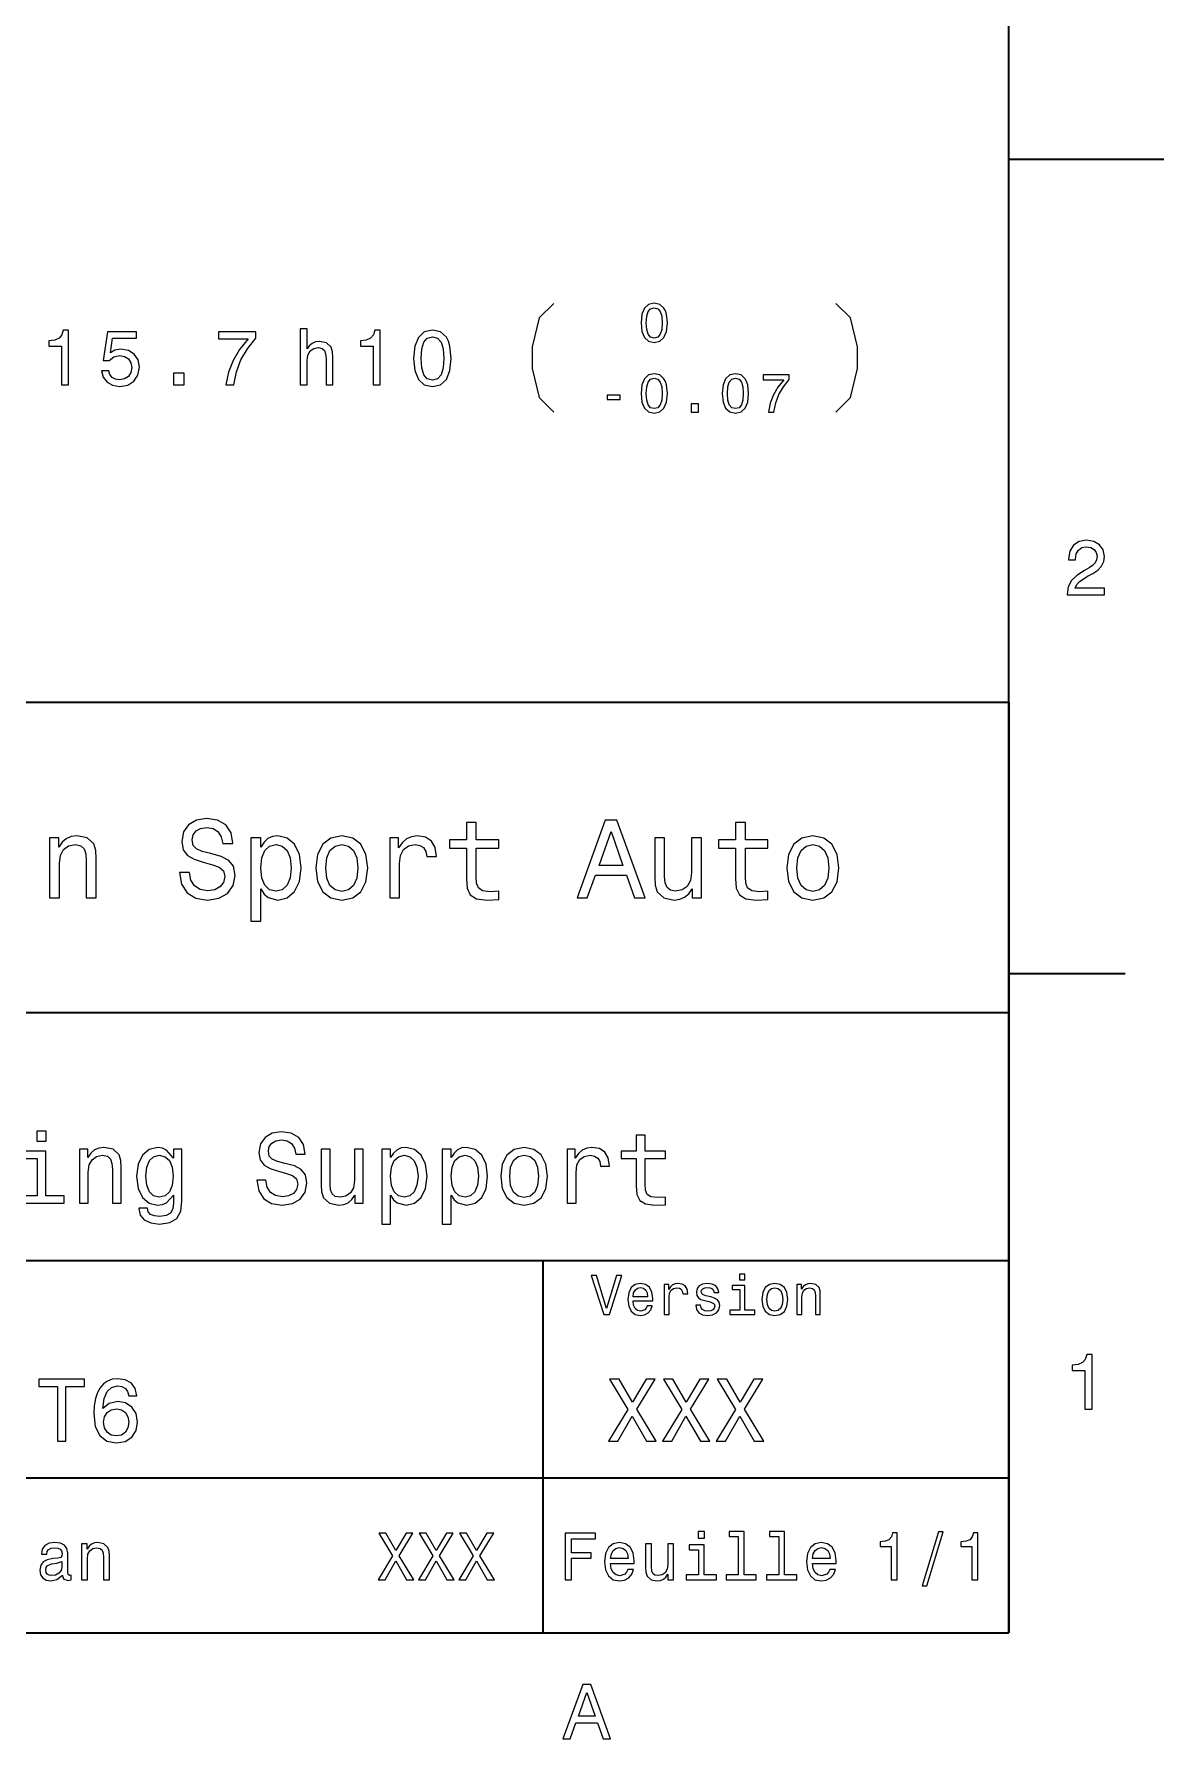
# Model space of a CAD drawing. Extents: x 0 to 297, y 0 to 210.
# Drawn here: x 224.2 to 297, y 3.2 to 113.1 of the extents above; entities that cross this region are included whole.
import ezdxf

# ---------------------------------------------------------------- set-up
doc = ezdxf.new("R2010")
doc.units = 0

msp = doc.modelspace()

# ---------------------------------------------------------------- linework, layer by layer
at = {"color": 7, "lineweight": 35}
for p, q in [((287, 10), (287, 200)), ((97, 70), (287, 70)), ((287, 70), (287, 10)), ((162, 50), (287, 50)), ((162, 34), (287, 34)), ((257, 10), (257, 34)), ((162, 20), (287, 20)), ((10, 10), (287, 10)), ((97, 10), (287, 10))]:
    msp.add_line(p, q, dxfattribs=at)
at = {"color": 7, "lineweight": 35, "ltscale": 0.25}
msp.add_line((287, 105), (297, 105), dxfattribs=at)
at = {"color": 7, "lineweight": 35, "ltscale": 0.1875}
msp.add_line((287, 52.5), (294.5, 52.5), dxfattribs=at)
at = {"color": 7, "lineweight": 13}
for points in [[(257.675018, 95.706497), (256.741699, 94.773163), (256.275024, 92.906494), (256.275024, 91.5065), (256.741699, 89.639832), (257.675049, 88.706497)], [(275.861115, 88.706497), (276.794464, 89.639832), (277.261108, 91.5065), (277.261108, 92.906494), (276.794434, 94.773163), (275.861115, 95.706497)]]:
    msp.add_lwpolyline(points, dxfattribs=at)
for points in [[(263.302063, 94.453255), (263.355011, 93.899002), (263.520935, 93.503616), (263.785706, 93.263557), (264.152832, 93.18589), (264.516449, 93.263557), (264.781219, 93.503616), (264.943634, 93.899002), (265.000092, 94.453255), (264.943634, 95.003975), (264.876556, 95.222855), (264.781219, 95.402893), (264.516449, 95.642952), (264.152832, 95.724152), (263.785706, 95.642952), (263.520935, 95.399368), (263.355011, 95.003975)], [(263.640961, 94.453255), (263.669189, 94.880417), (263.757446, 95.187546), (263.916321, 95.367592), (264.152832, 95.431137), (264.385834, 95.367592), (264.544708, 95.187546), (264.632965, 94.880417), (264.661194, 94.453255), (264.632965, 94.02256), (264.544708, 93.715431), (264.385834, 93.535385), (264.152832, 93.475372), (263.916321, 93.535385), (263.757446, 93.715431), (263.669189, 94.02256)], [(225.950104, 90.456497), (226.409042, 90.456497), (226.409027, 93.981712), (226.066086, 93.981712), (225.975311, 93.674072), (225.793762, 93.4673), (225.516373, 93.346268), (225.133087, 93.305923), (225.133087, 92.947853), (225.950089, 92.947853)], [(228.526184, 91.369324), (228.637131, 90.95578), (228.884247, 90.633011), (229.24736, 90.431282), (229.711334, 90.355629), (230.220703, 90.446411), (230.619125, 90.693527), (230.871277, 91.086899), (230.967102, 91.591225), (230.881363, 92.060242), (230.639282, 92.428398), (230.261047, 92.665428), (229.771851, 92.751167), (229.393616, 92.690643), (229.101105, 92.524223), (229.24231, 93.4673), (230.775452, 93.4673), (230.775452, 93.880852), (228.904419, 93.880852), (228.627045, 92.02494), (229.030502, 92.02494), (229.322998, 92.261971), (229.696198, 92.34771), (230.018967, 92.292229), (230.266098, 92.130852), (230.42244, 91.883728), (230.477905, 91.56601), (230.42244, 91.248283), (230.261047, 91.001167), (230.013931, 90.844826), (229.696213, 90.789352), (229.428925, 90.824654), (229.222153, 90.940643), (229.070847, 91.1222), (228.995209, 91.369324)], [(236.547943, 90.456497), (237.057312, 90.456497), (237.22374, 91.288628), (237.516235, 92.065285), (237.929779, 92.786469), (238.469406, 93.462265), (238.469406, 93.880852), (236.068832, 93.880852), (236.068832, 93.421913), (237.98526, 93.421913), (237.430496, 92.741081), (237.011917, 92.029984), (236.719406, 91.273499)], [(241.341019, 90.456497), (241.784836, 90.456497), (241.784836, 92.019897), (241.830215, 92.377968), (241.976471, 92.640213), (242.203415, 92.801598), (242.505997, 92.862114), (242.748077, 92.811684), (242.899368, 92.675514), (242.975021, 92.44857), (243.000244, 92.145981), (243.000244, 90.456497), (243.444046, 90.456497), (243.444046, 92.236755), (243.423874, 92.594826), (243.333099, 92.892372), (243.035538, 93.164711), (242.571564, 93.260529), (242.319397, 93.225227), (242.102539, 93.12941), (241.92099, 92.978111), (241.784821, 92.771339), (241.784821, 94.077538), (241.341019, 94.077538)], [(246.030212, 90.456497), (246.489151, 90.456497), (246.489151, 93.981712), (246.14621, 93.981712), (246.05542, 93.67408), (245.873871, 93.4673), (245.596497, 93.346268), (245.213211, 93.305923), (245.213211, 92.947853), (246.030212, 92.947853)], [(248.641602, 92.166153), (248.717255, 91.374367), (248.954285, 90.809525), (249.33252, 90.466583), (249.857025, 90.355637), (250.376465, 90.466583), (250.754715, 90.809525), (250.98671, 91.374367), (251.067398, 92.166153), (250.986694, 92.952896), (250.890869, 93.265572), (250.7547, 93.522781), (250.376465, 93.865723), (249.85701, 93.981712), (249.33252, 93.865723), (248.954269, 93.517738), (248.717239, 92.952896)], [(249.125748, 92.166153), (249.166092, 92.776382), (249.292175, 93.215141), (249.519119, 93.472351), (249.85701, 93.563126), (250.189865, 93.472351), (250.416809, 93.215141), (250.542892, 92.776382), (250.583252, 92.166153), (250.542892, 91.55088), (250.416824, 91.112114), (250.18988, 90.854912), (249.857025, 90.76918), (249.519119, 90.854912), (249.292175, 91.112114), (249.166092, 91.55088)], [(233.164948, 90.456497), (233.860916, 90.456497), (233.860916, 91.207939), (233.164948, 91.207939)], [(263.302063, 89.903252), (263.355011, 89.349007), (263.520935, 88.953613), (263.785706, 88.713554), (264.152863, 88.635895), (264.516479, 88.713554), (264.78125, 88.953613), (264.943634, 89.349007), (265.000122, 89.903252), (264.943634, 90.453972), (264.876556, 90.672852), (264.78125, 90.852898), (264.516479, 91.092949), (264.152863, 91.174149), (263.785706, 91.092949), (263.520935, 90.849365), (263.355011, 90.453972)], [(263.640961, 89.903252), (263.66922, 90.330414), (263.757477, 90.63755), (263.916321, 90.817589), (264.152863, 90.881134), (264.385864, 90.817589), (264.544708, 90.63755), (264.632965, 90.330414), (264.661224, 89.903252), (264.632965, 89.472565), (264.544708, 89.165428), (264.385864, 88.98539), (264.152863, 88.925377), (263.916321, 88.98539), (263.757477, 89.165428), (263.66922, 89.472565)], [(268.532501, 89.903259), (268.585449, 89.349007), (268.751373, 88.953613), (269.016144, 88.713554), (269.383301, 88.635895), (269.746918, 88.713554), (270.011688, 88.953613), (270.174072, 89.349007), (270.23056, 89.903259), (270.174072, 90.453979), (270.106995, 90.672852), (270.011688, 90.852898), (269.746918, 91.092957), (269.383301, 91.174149), (269.016144, 91.092957), (268.751373, 90.849365), (268.585449, 90.453979)], [(268.871399, 89.903259), (268.899658, 90.330414), (268.987915, 90.63755), (269.146759, 90.817596), (269.383301, 90.881134), (269.616302, 90.817596), (269.775146, 90.63755), (269.863403, 90.330414), (269.891663, 89.903259), (269.863403, 89.472565), (269.775146, 89.165428), (269.616302, 88.98539), (269.383301, 88.925377), (269.146759, 88.98539), (268.987915, 89.165428), (268.899658, 89.472565)], [(271.507813, 88.706497), (271.864349, 88.706497), (271.980865, 89.288994), (272.185608, 89.832649), (272.475098, 90.337479), (272.852844, 90.810532), (272.852844, 91.103546), (271.172424, 91.103546), (271.172424, 90.782288), (272.513947, 90.782288), (272.12561, 90.305702), (271.832581, 89.807938), (271.627838, 89.278397)], [(261.110474, 89.514923), (261.964813, 89.514923), (261.964813, 89.793816), (261.110474, 89.793816)], [(266.524475, 88.706497), (267.011658, 88.706497), (267.011658, 89.232506), (266.524475, 89.232506)], [(290.76947, 76.916786), (293.175079, 76.916786), (293.175079, 77.350502), (291.273773, 77.350502), (291.3797, 77.587532), (291.561249, 77.784218), (292.121033, 78.142288), (292.418579, 78.293587), (292.751434, 78.510445), (292.988464, 78.762604), (293.124634, 79.060158), (293.175079, 79.398056), (293.089355, 79.821686), (292.852325, 80.154541), (292.489197, 80.366356), (292.020172, 80.442001), (291.536041, 80.35627), (291.167877, 80.119232), (290.930847, 79.740997), (290.850159, 79.241714), (290.850159, 79.171112), (291.309082, 79.171112), (291.309082, 79.211456), (291.354462, 79.554398), (291.490631, 79.806557), (291.707489, 79.967941), (291.994965, 80.023415), (292.287476, 79.972984), (292.504333, 79.846901), (292.645538, 79.650215), (292.695984, 79.403099), (292.660675, 79.171112), (292.56485, 78.974426), (292.403473, 78.802956), (292.181549, 78.651657), (291.884003, 78.490273), (291.389771, 78.177589), (291.041779, 77.844742), (290.835022, 77.441284), (290.76947, 76.931915)], [(234.20462, 59.030979), (233.548996, 59.030979), (233.693085, 58.267288), (234.053314, 57.70533), (234.608078, 57.366714), (235.357361, 57.244236), (236.099426, 57.359509), (236.654175, 57.67651), (237.007202, 58.17363), (237.136902, 58.82925), (237.028824, 59.420029), (236.726227, 59.801872), (236.236313, 60.054031), (235.580704, 60.241352), (235.018738, 60.378242), (234.651306, 60.536743), (234.442368, 60.767288), (234.377533, 61.127522), (234.442368, 61.451729), (234.629684, 61.696686), (234.917877, 61.862389), (235.314133, 61.920029), (235.71759, 61.84798), (236.034592, 61.653458), (236.24353, 61.32925), (236.344391, 60.889767), (237, 60.889767), (237, 60.904179), (236.884735, 61.581409), (236.546112, 62.085732), (236.01297, 62.402737), (235.292511, 62.510807), (234.644104, 62.402737), (234.139771, 62.100143), (233.815567, 61.631844), (233.700287, 61.026657), (233.793961, 60.486309), (234.067734, 60.118874), (234.5, 59.873917), (235.09079, 59.6866), (235.674362, 59.520893), (236.113831, 59.362389), (236.380402, 59.131844), (236.47406, 58.757202), (236.387619, 58.375359), (236.164276, 58.087173), (235.825653, 57.907059), (235.386169, 57.849422), (234.896255, 57.928673), (234.521622, 58.159222), (234.283875, 58.533859)], [(252.05043, 60.579971), (252.05043, 58.64193), (252.093658, 58.015129), (252.29538, 57.582851), (252.698853, 57.330688), (253.383286, 57.244236), (254.132568, 57.280258), (254.132568, 57.827808), (253.585022, 57.78458), (253.087891, 57.842216), (252.82132, 58.022331), (252.706055, 58.324928), (252.684448, 58.75), (252.684448, 60.579971), (254.132568, 60.579971), (254.132568, 61.120316), (252.684448, 61.120316), (252.684448, 62.251438), (252.05043, 62.251438), (252.05043, 61.120316), (250.955322, 61.120316), (250.955322, 60.579971)], [(259.175781, 57.381123), (259.838623, 57.381123), (260.364563, 58.850864), (262.360229, 58.850864), (262.886169, 57.381123), (263.563416, 57.381123), (261.733429, 62.388329), (260.998566, 62.388329)], [(260.595093, 59.463257), (261.365997, 61.667866), (262.136902, 59.463257)], [(269.399109, 60.579971), (269.399109, 58.64193), (269.442352, 58.015129), (269.644073, 57.582851), (270.047546, 57.330688), (270.731995, 57.244236), (271.481262, 57.280258), (271.481262, 57.827808), (270.933716, 57.78458), (270.436584, 57.842216), (270.170013, 58.022331), (270.054749, 58.324928), (270.033142, 58.75), (270.033142, 60.579971), (271.481262, 60.579971), (271.481262, 61.120316), (270.033142, 61.120316), (270.033142, 62.251438), (269.399109, 62.251438), (269.399109, 61.120316), (268.304016, 61.120316), (268.304016, 60.579971)], [(225.177246, 57.381123), (225.811249, 57.381123), (225.811249, 59.614552), (225.876083, 60.12608), (226.085022, 60.500717), (226.409225, 60.731266), (226.841507, 60.817722), (227.187317, 60.745674), (227.403458, 60.551151), (227.511536, 60.226944), (227.547546, 59.794666), (227.547546, 57.381123), (228.181564, 57.381123), (228.181564, 59.924351), (228.15274, 60.435879), (228.023056, 60.86095), (227.597992, 61.25), (226.935165, 61.386887), (226.567719, 61.336452), (226.257935, 61.199566), (225.991364, 60.969017), (225.782425, 60.659222), (225.782425, 61.25), (225.177246, 61.25)], [(238.786743, 60.652016), (238.786743, 61.25), (238.15274, 61.25), (238.15274, 55.882565), (238.786743, 55.882565), (238.786743, 57.971901), (239.010101, 57.633286), (239.262253, 57.409943), (239.896271, 57.244236), (240.50145, 57.381123), (240.976959, 57.791786), (241.286743, 58.440201), (241.402023, 59.319164), (241.286743, 60.190922), (240.976959, 60.839336), (240.50145, 61.242794), (239.896271, 61.386887), (239.550446, 61.343658), (239.255051, 61.206772), (239.002899, 60.976223)], [(239.788193, 57.8134), (239.363129, 57.907059), (239.053314, 58.195244), (238.858795, 58.663544), (238.793945, 59.319164), (238.858795, 59.967579), (239.053314, 60.435879), (239.363129, 60.716858), (239.788193, 60.817722), (240.177246, 60.716858), (240.48703, 60.428673), (240.681564, 59.960373), (240.753601, 59.319164), (240.681564, 58.67075), (240.48703, 58.195244), (240.177246, 57.907059)], [(242.338623, 59.311958), (242.453888, 58.432995), (242.785309, 57.78458), (243.311249, 57.381123), (244.017303, 57.244236), (244.716141, 57.381123), (245.242081, 57.777374), (245.573486, 58.425793), (245.695969, 59.311958), (245.573486, 60.190922), (245.242081, 60.846542), (244.716141, 61.242794), (244.017303, 61.386887), (243.311249, 61.242794), (242.785309, 60.839336), (242.453888, 60.190922)], [(242.98703, 59.319164), (243.05188, 59.967579), (243.253601, 60.435879), (243.57782, 60.72406), (244.017303, 60.824928), (244.449585, 60.72406), (244.773773, 60.443081), (244.97551, 59.967579), (245.047546, 59.319164), (244.97551, 58.663544), (244.773773, 58.188038), (244.449585, 57.899853), (244.017303, 57.806194), (243.57782, 57.899853), (243.253601, 58.188038), (243.05188, 58.663544)], [(247.100861, 57.381123), (247.734863, 57.381123), (247.734863, 59.592937), (247.799713, 60.12608), (247.994232, 60.507923), (248.311249, 60.738472), (248.736313, 60.817722), (249.053314, 60.767288), (249.291077, 60.623199), (249.435165, 60.378242), (249.485596, 60.046829), (250.126801, 60.046829), (250.040344, 60.630402), (249.802597, 61.048271), (249.406342, 61.30043), (248.865997, 61.386887), (248.498566, 61.32925), (248.181549, 61.185158), (247.900574, 60.940201), (247.677246, 60.608788), (247.677246, 61.25), (247.100861, 61.25)], [(267.194519, 61.25), (266.560516, 61.25), (266.560516, 59.016571), (266.488464, 58.497837), (266.279541, 58.123196), (265.955322, 57.892651), (265.530243, 57.820602), (265.19165, 57.878242), (264.975494, 58.051151), (264.853027, 58.346542), (264.824219, 58.764408), (264.824219, 61.25), (264.190186, 61.25), (264.190186, 58.706772), (264.211792, 58.195244), (264.348694, 57.770172), (264.766571, 57.381123), (265.436584, 57.244236), (265.796814, 57.294666), (266.106628, 57.424351), (266.373199, 57.647694), (266.589325, 57.971901), (266.589325, 57.381123), (267.194519, 57.381123)], [(272.698853, 59.311958), (272.814117, 58.432995), (273.145508, 57.78458), (273.671448, 57.381123), (274.377502, 57.244236), (275.076355, 57.381123), (275.602295, 57.777374), (275.933716, 58.425793), (276.056183, 59.311958), (275.933716, 60.190922), (275.602295, 60.846542), (275.076355, 61.242794), (274.377502, 61.386887), (273.671448, 61.242794), (273.145508, 60.839336), (272.814117, 60.190922)], [(273.34726, 59.319164), (273.412109, 59.967579), (273.613831, 60.435879), (273.938019, 60.72406), (274.377502, 60.824928), (274.809784, 60.72406), (275.134003, 60.443081), (275.335724, 59.967579), (275.407776, 59.319164), (275.335724, 58.663544), (275.134003, 58.188038), (274.809784, 57.899853), (274.377502, 57.806194), (273.938019, 57.899853), (273.613831, 58.188038), (273.412109, 58.663544)], [(224.961288, 42.351845), (224.358261, 42.351845), (224.358261, 41.70343), (224.961288, 41.70343)], [(239.12915, 39.181095), (238.539093, 39.181095), (238.668777, 38.493774), (238.992981, 37.98801), (239.492264, 37.683254), (240.166626, 37.573025), (240.834488, 37.676773), (241.333771, 37.962074), (241.651489, 38.409481), (241.768204, 38.999538), (241.670944, 39.531239), (241.398605, 39.874897), (240.957687, 40.101845), (240.36763, 40.270432), (239.861862, 40.393631), (239.531174, 40.536282), (239.34314, 40.743774), (239.284775, 41.067982), (239.34314, 41.359768), (239.511719, 41.580231), (239.771088, 41.729366), (240.127716, 41.781239), (240.490829, 41.716396), (240.776123, 41.541325), (240.964172, 41.249538), (241.054947, 40.854004), (241.645004, 40.854004), (241.645004, 40.866974), (241.54126, 41.476482), (241.236511, 41.930374), (240.756683, 42.215675), (240.108261, 42.312939), (239.524689, 42.215675), (239.070801, 41.943344), (238.779022, 41.521873), (238.675262, 40.977203), (238.759552, 40.490894), (239.005951, 40.160202), (239.395004, 39.939739), (239.926712, 39.771152), (240.45192, 39.622017), (240.847458, 39.479366), (241.087372, 39.271873), (241.171661, 38.934696), (241.093857, 38.591038), (240.892853, 38.331673), (240.588089, 38.169567), (240.192566, 38.117695), (239.751633, 38.189018), (239.414459, 38.396511), (239.200485, 38.733688)], [(262.997314, 40.575188), (262.997314, 38.830952), (263.036224, 38.26683), (263.217773, 37.877781), (263.580872, 37.650837), (264.196899, 37.573025), (264.871216, 37.605446), (264.871216, 38.09824), (264.378418, 38.059338), (263.93103, 38.11121), (263.691101, 38.273315), (263.587372, 38.545647), (263.567932, 38.928211), (263.567932, 40.575188), (264.871216, 40.575188), (264.871216, 41.061497), (263.567932, 41.061497), (263.567932, 42.07951), (262.997314, 42.07951), (262.997314, 41.061497), (262.011719, 41.061497), (262.011719, 40.575188)], [(224.941833, 38.176052), (224.941833, 41.061497), (223.476425, 41.061497), (223.476425, 40.575188), (224.371231, 40.575188), (224.371231, 38.176052), (223.204086, 38.176052), (223.204086, 37.696224), (226.121948, 37.696224), (226.121948, 38.176052)], [(227.101059, 37.696224), (227.671661, 37.696224), (227.671661, 39.70631), (227.730026, 40.166687), (227.91806, 40.50386), (228.209854, 40.711353), (228.598907, 40.789165), (228.910141, 40.724323), (229.10466, 40.549252), (229.20192, 40.257462), (229.234344, 39.868416), (229.234344, 37.696224), (229.804947, 37.696224), (229.804947, 39.98513), (229.779022, 40.445503), (229.662292, 40.828068), (229.279739, 41.178211), (228.683197, 41.301411), (228.352509, 41.256023), (228.073685, 41.132824), (227.833771, 40.925331), (227.645721, 40.646511), (227.645721, 41.178211), (227.101059, 41.178211)], [(233.71489, 37.851845), (233.71489, 41.178211), (233.170227, 41.178211), (233.170227, 40.61409), (232.722809, 41.126339), (232.450485, 41.256023), (232.145721, 41.301411), (231.594574, 41.17173), (231.166626, 40.808617), (230.887802, 40.225044), (230.790543, 39.44046), (230.887802, 38.649395), (231.166626, 38.065823), (231.594574, 37.696224), (232.145721, 37.573025), (232.45697, 37.618416), (232.716339, 37.73513), (233.170227, 38.227924), (233.170227, 37.73513), (233.118347, 37.346081), (232.975708, 37.067261), (232.703369, 36.905159), (232.294861, 36.846802), (231.938232, 36.885704), (231.685349, 36.982967), (231.536224, 37.151554), (231.490829, 37.378502), (230.939682, 37.378502), (230.939682, 37.352566), (231.023972, 36.93758), (231.28334, 36.626339), (231.698318, 36.425331), (232.262451, 36.354004), (232.936798, 36.451267), (233.384201, 36.723602), (233.637085, 37.196945)], [(231.3806, 39.44046), (231.438965, 40.017551), (231.614029, 40.445503), (231.886368, 40.698387), (232.249481, 40.789165), (232.632034, 40.698387), (232.917343, 40.445503), (233.092407, 40.017551), (233.157257, 39.44046), (233.092407, 38.850403), (232.917343, 38.428932), (232.632034, 38.169567), (232.249481, 38.085274), (231.886368, 38.169567), (231.614029, 38.428932), (231.438965, 38.856888)], [(245.399323, 41.178211), (244.82872, 41.178211), (244.82872, 39.168125), (244.763885, 38.701267), (244.575836, 38.36409), (244.284058, 38.156597), (243.901489, 38.091759), (243.596741, 38.143631), (243.402206, 38.299252), (243.291977, 38.565102), (243.266052, 38.941181), (243.266052, 41.178211), (242.695435, 41.178211), (242.695435, 38.889309), (242.71489, 38.428932), (242.838089, 38.046368), (243.214172, 37.696224), (243.8172, 37.573025), (244.141403, 37.618416), (244.420227, 37.73513), (244.660141, 37.936138), (244.85466, 38.227924), (244.85466, 37.696224), (245.399323, 37.696224)], [(247.156525, 40.64003), (247.156525, 41.178211), (246.585938, 41.178211), (246.585938, 36.347523), (247.156525, 36.347523), (247.156525, 38.227924), (247.357544, 37.923168), (247.584488, 37.72216), (248.15509, 37.573025), (248.699768, 37.696224), (249.127716, 38.065823), (249.406525, 38.649395), (249.510284, 39.44046), (249.406525, 40.225044), (249.127716, 40.808617), (248.699768, 41.17173), (248.15509, 41.301411), (247.843857, 41.262508), (247.578003, 41.139309), (247.351059, 40.931816)], [(248.057831, 38.085274), (247.675262, 38.169567), (247.396454, 38.428932), (247.221375, 38.850403), (247.163025, 39.44046), (247.221375, 40.024033), (247.396454, 40.445503), (247.675262, 40.698387), (248.057831, 40.789165), (248.407974, 40.698387), (248.686798, 40.439018), (248.861862, 40.017551), (248.926697, 39.44046), (248.861862, 38.856888), (248.686798, 38.428932), (248.407974, 38.169567)], [(251.059998, 40.64003), (251.059998, 41.178211), (250.48938, 41.178211), (250.48938, 36.347523), (251.059998, 36.347523), (251.059998, 38.227924), (251.261002, 37.923168), (251.487946, 37.72216), (252.058563, 37.573025), (252.603226, 37.696224), (253.031174, 38.065823), (253.309998, 38.649395), (253.413742, 39.44046), (253.309998, 40.225044), (253.031174, 40.808617), (252.603226, 41.17173), (252.058563, 41.301411), (251.747314, 41.262508), (251.481476, 41.139309), (251.254517, 40.931816)], [(251.961288, 38.085274), (251.578735, 38.169567), (251.299911, 38.428932), (251.124847, 38.850403), (251.066483, 39.44046), (251.124847, 40.024033), (251.299911, 40.445503), (251.578735, 40.698387), (251.961288, 40.789165), (252.311432, 40.698387), (252.590256, 40.439018), (252.76532, 40.017551), (252.83017, 39.44046), (252.76532, 38.856888), (252.590256, 38.428932), (252.311432, 38.169567)], [(254.256683, 39.433975), (254.360428, 38.64291), (254.658691, 38.059338), (255.13205, 37.696224), (255.767487, 37.573025), (256.396454, 37.696224), (256.869781, 38.052853), (257.16806, 38.636425), (257.27829, 39.433975), (257.16806, 40.225044), (256.869781, 40.815102), (256.396454, 41.17173), (255.767487, 41.301411), (255.13205, 41.17173), (254.658691, 40.808617), (254.360428, 40.225044)], [(254.840256, 39.44046), (254.898621, 40.024033), (255.08017, 40.445503), (255.371948, 40.704868), (255.767487, 40.795647), (256.156525, 40.704868), (256.448334, 40.451988), (256.629883, 40.024033), (256.694702, 39.44046), (256.629883, 38.850403), (256.448334, 38.422447), (256.156525, 38.163082), (255.767487, 38.078789), (255.371948, 38.163082), (255.08017, 38.422447), (254.898621, 38.850403)], [(258.542694, 37.696224), (259.113312, 37.696224), (259.113312, 39.686859), (259.171661, 40.166687), (259.346741, 40.510345), (259.63205, 40.717838), (260.014587, 40.789165), (260.299896, 40.743774), (260.513885, 40.61409), (260.643555, 40.393631), (260.688965, 40.09536), (261.266052, 40.09536), (261.188232, 40.620575), (260.974243, 40.996658), (260.617615, 41.223602), (260.131317, 41.301411), (259.800629, 41.249538), (259.51532, 41.119854), (259.262451, 40.899395), (259.061432, 40.601124), (259.061432, 41.178211), (258.542694, 41.178211)], [(261.71109, 33.03458), (261.08429, 30.905619), (260.439484, 33.03458), (260.09726, 33.03458), (260.904175, 30.530979), (261.264404, 30.530979), (262.053314, 33.03458)], [(269.992798, 33.117435), (269.657776, 33.117435), (269.657776, 32.757202), (269.992798, 32.757202)], [(262.784576, 31.40634), (264.052582, 31.40634), (264.056183, 31.554033), (263.998566, 31.9683), (263.840057, 32.278099), (263.587891, 32.465416), (263.252869, 32.533859), (262.925079, 32.461815), (262.672913, 32.260086), (262.510803, 31.932276), (262.453156, 31.5), (262.507202, 31.056915), (262.669312, 30.732708), (262.917877, 30.530979), (263.242065, 30.462536), (263.523041, 30.509365), (263.753601, 30.631844), (263.922913, 30.826368), (264.020172, 31.085733), (263.706787, 31.085733), (263.641937, 30.941643), (263.548279, 30.833572), (263.281708, 30.747118), (263.076355, 30.786743), (262.921478, 30.912823), (262.820618, 31.118155), (262.784576, 31.395533)], [(262.784576, 31.672911), (262.824219, 31.921469), (262.921478, 32.105186), (263.069153, 32.216858), (263.263702, 32.256485), (263.45462, 32.216858), (263.602295, 32.105186), (263.692352, 31.921469), (263.724792, 31.672911)], [(264.794678, 30.530979), (265.111664, 30.530979), (265.111664, 31.636887), (265.144104, 31.903458), (265.241364, 32.094379), (265.399841, 32.209652), (265.612396, 32.249279), (265.770905, 32.224064), (265.889771, 32.152016), (265.961823, 32.029537), (265.98703, 31.863832), (266.307648, 31.863832), (266.264404, 32.155621), (266.145538, 32.364552), (265.947418, 32.490635), (265.677246, 32.533859), (265.49353, 32.505043), (265.335022, 32.432995), (265.194519, 32.310516), (265.082855, 32.144814), (265.082855, 32.465416), (264.794678, 32.465416)], [(267.791779, 31.658501), (267.485596, 31.730547), (267.258636, 31.8134), (267.182983, 31.982708), (267.20462, 32.101585), (267.280273, 32.188038), (267.40274, 32.242073), (267.579254, 32.263687), (267.748566, 32.242073), (267.881836, 32.177231), (267.968292, 32.079971), (268.004333, 31.950287), (268.314117, 31.950287), (268.314117, 31.957493), (268.260101, 32.191643), (268.112396, 32.375359), (267.881836, 32.490635), (267.579254, 32.533859), (267.273041, 32.490635), (267.049713, 32.371758), (266.90921, 32.195244), (266.865997, 31.971901), (266.898407, 31.755764), (266.999268, 31.604465), (267.164978, 31.496397), (267.406342, 31.420748), (267.759369, 31.334293), (267.975494, 31.244236), (268.033142, 31.17219), (268.054749, 31.064121), (268.022339, 30.930836), (267.935883, 30.829971), (267.79538, 30.765129), (267.608063, 30.743515), (267.409943, 30.765129), (267.265839, 30.840778), (267.168579, 30.963255), (267.128967, 31.132565), (266.822754, 31.132565), (266.873199, 30.844379), (267.020905, 30.635447), (267.255035, 30.509365), (267.579254, 30.462536), (267.917877, 30.509365), (268.166412, 30.635447), (268.317719, 30.837175), (268.371765, 31.100143), (268.332123, 31.327089), (268.220459, 31.481987), (268.036743, 31.582851)], [(269.981995, 30.79755), (269.981995, 32.400574), (269.167877, 32.400574), (269.167877, 32.130402), (269.664978, 32.130402), (269.664978, 30.79755), (269.016571, 30.79755), (269.016571, 30.530979), (270.637604, 30.530979), (270.637604, 30.79755)], [(271.087891, 31.496397), (271.145538, 31.056915), (271.311249, 30.732708), (271.574219, 30.530979), (271.927246, 30.462536), (272.276672, 30.530979), (272.539612, 30.729107), (272.705322, 31.053314), (272.766571, 31.496397), (272.705322, 31.935879), (272.539612, 32.263687), (272.276672, 32.461815), (271.927246, 32.533859), (271.574219, 32.461815), (271.311249, 32.260086), (271.145538, 31.935879)], [(271.412109, 31.5), (271.444519, 31.824207), (271.54538, 32.058357), (271.707489, 32.20245), (271.927246, 32.25288), (272.143372, 32.20245), (272.305481, 32.061958), (272.406342, 31.824207), (272.442352, 31.5), (272.406342, 31.17219), (272.305481, 30.934437), (272.143372, 30.790344), (271.927246, 30.743515), (271.707489, 30.790344), (271.54538, 30.934437), (271.444519, 31.17219)], [(273.350159, 30.530979), (273.667145, 30.530979), (273.667145, 31.647694), (273.699554, 31.903458), (273.804047, 32.090778), (273.966125, 32.206051), (274.182281, 32.249279), (274.355194, 32.213257), (274.463257, 32.115993), (274.517303, 31.95389), (274.535309, 31.737751), (274.535309, 30.530979), (274.852295, 30.530979), (274.852295, 31.802593), (274.837891, 32.058357), (274.773041, 32.270893), (274.560516, 32.465416), (274.229095, 32.533859), (274.04538, 32.508644), (273.890503, 32.440201), (273.757202, 32.324928), (273.65274, 32.170029), (273.65274, 32.465416), (273.350159, 32.465416)], [(291.909241, 24.416786), (292.368164, 24.416786), (292.368164, 27.942001), (292.025208, 27.942001), (291.934448, 27.634365), (291.752899, 27.427593), (291.475525, 27.306557), (291.092224, 27.266211), (291.092224, 26.90814), (291.909241, 26.90814)], [(230.815552, 25.282421), (230.706055, 25.749281), (230.452454, 26.095102), (230.060516, 26.314121), (229.553314, 26.38905), (229.213257, 26.348703), (228.919312, 26.239193), (228.659943, 26.06052), (228.440918, 25.806917), (228.268005, 25.489914), (228.141205, 25.103746), (228.060516, 24.648417), (228.03746, 24.135448), (228.129684, 23.317003), (228.412109, 22.723343), (228.867432, 22.365995), (229.489914, 22.244957), (230.048981, 22.348703), (230.475494, 22.619596), (230.752167, 23.04611), (230.850143, 23.587896), (230.752167, 24.135448), (230.48703, 24.556196), (230.077805, 24.821327), (229.570602, 24.913546), (229.023056, 24.798271), (228.613831, 24.469742), (228.700287, 25.103746), (228.88472, 25.559078), (229.167145, 25.829971), (229.559082, 25.922192), (229.84726, 25.876081), (230.066284, 25.755043), (230.210373, 25.553314), (230.285294, 25.282421)], [(225.697403, 22.360231), (226.227661, 22.360231), (226.227661, 25.876081), (227.438034, 25.876081), (227.438034, 26.360231), (224.481262, 26.360231), (224.481262, 25.876081), (225.697403, 25.876081)], [(261.207489, 22.360231), (261.812683, 22.360231), (262.729095, 23.979828), (263.662811, 22.360231), (264.273773, 22.360231), (263.023041, 24.417868), (264.210388, 26.365995), (263.628235, 26.365995), (262.746399, 24.884727), (261.881836, 26.365995), (261.276642, 26.365995), (262.458221, 24.412106)], [(264.677246, 22.360231), (265.28241, 22.360231), (266.198853, 23.979828), (267.132568, 22.360231), (267.74353, 22.360231), (266.492798, 24.417868), (267.680115, 26.365995), (267.097992, 26.365995), (266.216125, 24.884727), (265.351593, 26.365995), (264.746399, 26.365995), (265.927948, 24.412106)], [(268.146973, 22.360231), (268.752167, 22.360231), (269.668579, 23.979828), (270.602295, 22.360231), (271.213257, 22.360231), (269.962524, 24.417868), (271.149841, 26.365995), (270.567719, 26.365995), (269.685883, 24.884727), (268.82132, 26.365995), (268.216125, 26.365995), (269.397705, 24.412106)], [(230.291061, 23.582134), (230.227661, 23.219021), (230.066284, 22.942364), (229.806915, 22.757925), (229.484146, 22.700289), (229.144089, 22.757925), (228.88472, 22.9366), (228.717575, 23.213257), (228.66571, 23.57637), (228.723343, 23.933718), (228.88472, 24.204613), (229.149857, 24.377522), (229.507202, 24.440924), (229.818436, 24.377522), (230.066284, 24.210375), (230.227661, 23.939482)], [(267.389038, 16.532421), (266.98703, 16.532421), (266.98703, 16.100145), (267.389038, 16.100145)], [(269.572052, 16.212536), (269.572052, 13.748559), (268.789612, 13.748559), (268.789612, 13.428675), (270.73056, 13.428675), (270.73056, 13.748559), (269.952454, 13.748559), (269.952454, 16.532421), (268.975494, 16.532421), (268.975494, 16.212536)], [(272.174347, 16.212536), (272.174347, 13.748559), (271.391937, 13.748559), (271.391937, 13.428675), (273.332855, 13.428675), (273.332855, 13.748559), (272.554749, 13.748559), (272.554749, 16.532421), (271.57782, 16.532421), (271.57782, 16.212536)], [(281.42218, 13.026657), (281.720459, 13.026657), (282.766571, 16.510807), (282.463989, 16.510807)], [(226.01297, 13.731268), (226.01297, 13.7183), (226.034592, 13.571326), (226.099426, 13.46758), (226.371765, 13.385448), (226.583588, 13.42003), (226.583588, 13.713977), (226.492798, 13.701009), (226.371765, 13.757205), (226.350159, 13.930116), (226.350159, 15.131845), (226.298279, 15.438761), (226.146973, 15.6549), (225.883286, 15.784582), (225.511536, 15.832133), (225.148422, 15.78026), (224.880402, 15.633286), (224.711823, 15.404179), (224.655624, 15.101585), (224.655624, 15.075649), (224.997131, 15.075649), (225.027374, 15.257205), (225.122482, 15.386889), (225.278107, 15.464698), (225.498566, 15.494957), (225.710388, 15.473343), (225.861679, 15.408502), (225.952454, 15.29611), (225.982712, 15.140491), (225.965424, 14.958934), (225.896255, 14.868156), (225.723343, 14.824928), (225.399139, 14.790346), (225.027374, 14.712537), (224.763687, 14.574208), (224.608078, 14.358069), (224.560516, 14.038185), (224.60376, 13.752882), (224.737762, 13.541066), (224.953888, 13.407061), (225.252167, 13.35951), (225.654175, 13.450289)], [(227.236313, 13.428675), (227.616714, 13.428675), (227.616714, 14.768732), (227.655624, 15.075649), (227.780975, 15.300432), (227.97551, 15.438761), (228.234879, 15.490635), (228.442368, 15.447407), (228.572052, 15.330692), (228.636887, 15.136168), (228.658508, 14.876801), (228.658508, 13.428675), (229.03891, 13.428675), (229.03891, 14.954612), (229.021622, 15.261528), (228.943817, 15.516571), (228.688766, 15.75), (228.291077, 15.832133), (228.070618, 15.801874), (227.884735, 15.719741), (227.724792, 15.581412), (227.599426, 15.395534), (227.599426, 15.75), (227.236313, 15.75)], [(246.348709, 13.428675), (246.802597, 13.428675), (247.489914, 14.643373), (248.190201, 13.428675), (248.648422, 13.428675), (247.710373, 14.971903), (248.600861, 16.432999), (248.164261, 16.432999), (247.502884, 15.322046), (246.854462, 16.432999), (246.400574, 16.432999), (247.286743, 14.96758)], [(248.951004, 13.428675), (249.404907, 13.428675), (250.092224, 14.643373), (250.792511, 13.428675), (251.250717, 13.428675), (250.312683, 14.971903), (251.203171, 16.432999), (250.766571, 16.432999), (250.105194, 15.322046), (249.456772, 16.432999), (249.002884, 16.432999), (249.889053, 14.96758)], [(251.553314, 13.428675), (252.007202, 13.428675), (252.694519, 14.643373), (253.394821, 13.428675), (253.853027, 13.428675), (252.914993, 14.971903), (253.805481, 16.432999), (253.368881, 16.432999), (252.707489, 15.322046), (252.059082, 16.432999), (251.605194, 16.432999), (252.491364, 14.96758)], [(258.414978, 13.428675), (258.817017, 13.428675), (258.817017, 14.807637), (260.079254, 14.807637), (260.079254, 15.166427), (258.817017, 15.166427), (258.817017, 16.065563), (260.368866, 16.065563), (260.368866, 16.428675), (258.414978, 16.428675)], [(261.341492, 14.479107), (262.863098, 14.479107), (262.867432, 14.656341), (262.798279, 15.153459), (262.608063, 15.525217), (262.305481, 15.75), (261.903473, 15.832133), (261.510101, 15.745678), (261.207489, 15.503603), (261.01297, 15.110231), (260.943817, 14.591499), (261.008636, 14.059798), (261.203156, 13.67075), (261.501434, 13.428675), (261.890503, 13.346542), (262.227661, 13.402739), (262.504333, 13.549712), (262.707489, 13.783141), (262.824219, 14.09438), (262.44812, 14.09438), (262.370331, 13.92147), (262.257935, 13.791787), (261.938049, 13.688041), (261.69165, 13.735591), (261.505768, 13.886888), (261.384735, 14.133286), (261.341492, 14.466139)], [(261.341492, 14.798992), (261.389038, 15.097262), (261.505768, 15.317724), (261.682983, 15.45173), (261.916412, 15.49928), (262.145538, 15.45173), (262.322754, 15.317724), (262.430847, 15.097262), (262.469727, 14.798992)], [(265.400574, 15.75), (265.020172, 15.75), (265.020172, 14.409943), (264.976959, 14.098703), (264.851593, 13.873919), (264.657074, 13.735591), (264.402008, 13.692364), (264.198853, 13.726946), (264.069153, 13.830692), (263.995667, 14.007925), (263.978394, 14.258646), (263.978394, 15.75), (263.597992, 15.75), (263.597992, 14.224064), (263.610962, 13.917148), (263.693085, 13.662104), (263.943817, 13.428675), (264.345825, 13.346542), (264.561951, 13.376801), (264.747833, 13.454611), (264.907776, 13.588617), (265.037476, 13.783141), (265.037476, 13.428675), (265.400574, 13.428675)], [(267.376068, 13.748559), (267.376068, 15.672191), (266.399139, 15.672191), (266.399139, 15.347983), (266.995667, 15.347983), (266.995667, 13.748559), (266.21759, 13.748559), (266.21759, 13.428675), (268.162811, 13.428675), (268.162811, 13.748559)], [(274.353027, 14.479107), (275.874634, 14.479107), (275.878967, 14.656341), (275.809814, 15.153459), (275.619598, 15.525217), (275.317017, 15.75), (274.914978, 15.832133), (274.521606, 15.745678), (274.219025, 15.503603), (274.024506, 15.110231), (273.955322, 14.591499), (274.020172, 14.059798), (274.214691, 13.67075), (274.51297, 13.428675), (274.902008, 13.346542), (275.239197, 13.402739), (275.515839, 13.549712), (275.719025, 13.783141), (275.835724, 14.09438), (275.459656, 14.09438), (275.381836, 13.92147), (275.26944, 13.791787), (274.949554, 13.688041), (274.703186, 13.735591), (274.517303, 13.886888), (274.39624, 14.133286), (274.353027, 14.466139)], [(274.353027, 14.798992), (274.400574, 15.097262), (274.517303, 15.317724), (274.694519, 15.45173), (274.927948, 15.49928), (275.157074, 15.45173), (275.33429, 15.317724), (275.442352, 15.097262), (275.481262, 14.798992)], [(279.416443, 13.428675), (279.809814, 13.428675), (279.809814, 16.450289), (279.515839, 16.450289), (279.438049, 16.1866), (279.28241, 16.009367), (279.044678, 15.905621), (278.716125, 15.871038), (278.716125, 15.564121), (279.416443, 15.564121)], [(284.621033, 13.428675), (285.014404, 13.428675), (285.014404, 16.450289), (284.720459, 16.450289), (284.642639, 16.1866), (284.48703, 16.009367), (284.249268, 15.905621), (283.920746, 15.871038), (283.920746, 15.564121), (284.621033, 15.564121)], [(225.969742, 14.241355), (225.917877, 14.016571), (225.779541, 13.84366), (225.572052, 13.731268), (225.317017, 13.692364), (225.15274, 13.713977), (225.036026, 13.783141), (224.96254, 13.904179), (224.940933, 14.072767), (224.958221, 14.224064), (225.027374, 14.332133), (225.304047, 14.453171), (225.654175, 14.505044), (225.969742, 14.60879)], [(258.266846, 3.166787), (258.730835, 3.166787), (259.098999, 4.195605), (260.495972, 4.195605), (260.864105, 3.166787), (261.338165, 3.166787), (260.05719, 6.67183), (259.542786, 6.67183)], [(259.260376, 4.624279), (259.799988, 6.167507), (260.33963, 4.624279)]]:
    msp.add_lwpolyline(points, close=True, dxfattribs=at)

doc.saveas('drawing.dxf')
